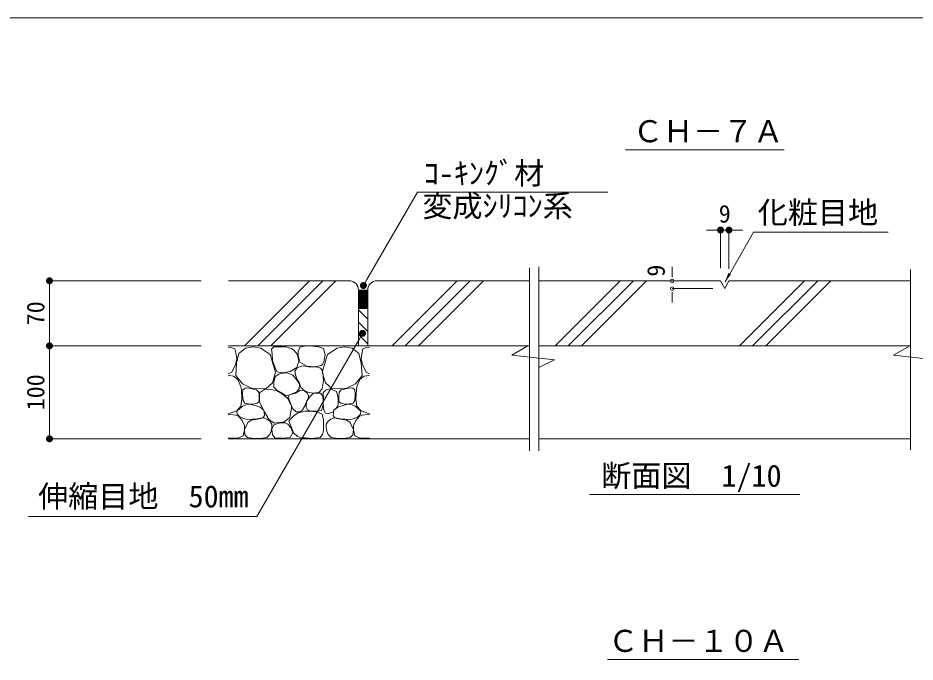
# Model space of a CAD drawing. Units: millimetres at full size, sheet at 1:10. Extents: x 3369 to 6107, y 2143 to 4010.
# Drawn here: x 4287 to 5253, y 3262 to 3955 of the extents above; entities that cross this region are included whole.
import ezdxf
from ezdxf.enums import TextEntityAlignment as Align

# ---------------------------------------------------------------- set-up
doc = ezdxf.new("R2010")
doc.units = ezdxf.units.MM
doc.header["$LTSCALE"] = 10
for name, color, linetype, lineweight in [('_0-0_', 7, 'Continuous', 13), ('ハッチ', 4, 'Continuous', 13), ('寸法', 1, 'Continuous', 13), ('本体', 7, 'Continuous', 13)]:
    doc.layers.add(name, color=color, linetype=linetype, lineweight=lineweight)
doc.styles.add('ＭＳ ゴシック', font='')
doc.styles.get('ＭＳ ゴシック').set_extended_font_data('MS Gothic')

# ---------------------------------------------------------------- blocks, each defined once
blk = doc.blocks.new('filled_dot')
at = {"color": 0, "linetype": 'Continuous', "lineweight": -2, "const_width": 1.25}
blk.add_lwpolyline([(-0.625, 0, 1), (0.625, 0, 1)], format="xyb", close=True, dxfattribs=at)
blk = doc.blocks.new('filled_arrow')
at = {"color": 0, "linetype": 'Continuous', "lineweight": -2}
blk.add_solid([(7.5, 1.25), (0, 0), (7.5, -1.25)], dxfattribs=at)

msp = doc.modelspace()

# ---------------------------------------------------------------- hatches: boundary and pattern name
at = {"layer": 'ハッチ'}
h = msp.add_hatch(dxfattribs=at)
h.set_pattern_fill('USER', color=256, style=0, pattern_type=2)
h.set_pattern_definition([(135, (0, -84.59), (-6.62913, -6.62913), [])])
h.paths.add_polyline_path([(4653.74, 3602.05), (4663.74, 3602.05), (4663.74, 3662.05), (4653.74, 3662.05)])

# ---------------------------------------------------------------- linework, layer by layer
at = {"layer": '_0-0_', "color": 6}
msp.add_lwpolyline([(6107.41, 2142.96), (6107.41, 3954.78), (3369.28, 3954.78), (3369.28, 2142.96)], close=True, dxfattribs=at)
at = {"layer": 'ハッチ'}
for p, q in [((4531.22, 3602.05), (4601.22, 3672.05)), ((4545.36, 3602.05), (4615.36, 3672.05)), ((4559.5, 3602.05), (4629.5, 3672.05)), ((4690.01, 3602.05), (4760.01, 3672.05)), ((4704.15, 3602.05), (4774.15, 3672.05)), ((4718.29, 3602.05), (4788.29, 3672.05)), ((4865.38, 3602.05), (4935.38, 3672.05)), ((4879.52, 3602.05), (4949.52, 3672.05)), ((4893.67, 3602.05), (4963.67, 3672.05)), ((5063.73, 3602.05), (5133.73, 3672.05)), ((5077.87, 3602.05), (5147.87, 3672.05)), ((5092.01, 3602.05), (5162.01, 3672.05))]:
    msp.add_line(p, q, dxfattribs=at)
for points in [[(4521.37, 3581.84), (4522.77, 3588.02), (4522.21, 3593.07), (4520.81, 3598.69), (4516.59, 3600.37), (4513.74, 3600.73)], [(4658.1, 3581.84), (4656.7, 3588.02), (4657.26, 3593.07), (4658.66, 3598.69), (4662.88, 3600.37), (4665.73, 3600.73)], [(4513.74, 3571.92), (4517.44, 3573.69), (4521.37, 3581.84)], [(4665.73, 3571.92), (4662.03, 3573.69), (4658.1, 3581.84)], [(4527.27, 3557.97), (4524.18, 3565.83), (4519.4, 3569.48), (4514.63, 3570.04), (4513.74, 3569.81)], [(4652.2, 3557.97), (4655.29, 3565.83), (4660.07, 3569.48), (4664.84, 3570.04), (4665.73, 3569.81)], [(4513.74, 3529.03), (4522.77, 3532.13), (4527.27, 3537.19), (4528.37, 3544.63), (4527.83, 3555.16), (4527.27, 3557.97)], [(4665.73, 3529.03), (4656.7, 3532.13), (4652.2, 3537.19), (4651.1, 3544.63), (4651.64, 3555.16), (4652.2, 3557.97)], [(4513.74, 3502.67), (4517.17, 3502.6), (4524.12, 3502.77), (4529.58, 3505.25), (4531.07, 3511.37), (4531.07, 3516.49), (4528.59, 3521.62), (4524.95, 3526.08), (4521.81, 3527.57), (4515.85, 3528.06), (4513.74, 3527.7)], [(4665.73, 3502.67), (4662.3, 3502.6), (4655.35, 3502.77), (4649.89, 3505.25), (4648.4, 3511.37), (4648.4, 3516.49), (4650.88, 3521.62), (4654.52, 3526.08), (4657.66, 3527.57), (4663.62, 3528.06), (4665.73, 3527.7)]]:
    msp.add_lwpolyline(points, dxfattribs=at)
for points in [[(4540.53, 3601.09), (4532.35, 3599.64), (4525.13, 3593.87), (4522.72, 3583.29), (4521.76, 3570.31), (4528.98, 3561.17), (4538.6, 3556.36), (4554, 3555.88), (4561.22, 3562.13), (4564.59, 3573.67), (4558.81, 3592.91), (4548.71, 3599.64)], [(4582.34, 3598.85), (4576.03, 3601.12), (4562.66, 3601.12), (4560.14, 3598.6), (4560.9, 3593.3), (4561.4, 3586.24), (4564.68, 3577.17), (4566.45, 3574.14), (4572, 3572.88), (4580.32, 3574.39), (4587.64, 3578.93), (4589.65, 3585.99), (4587.89, 3593.05), (4584.61, 3597.08)], [(4616.67, 3584.72), (4618.1, 3592.43), (4616.1, 3599.29), (4610.96, 3601), (4601.61, 3601.88), (4595.9, 3601.66), (4590.84, 3600.56), (4589.08, 3595.72), (4589.08, 3591.55), (4590.84, 3584.51), (4598.1, 3580.34), (4606.23, 3579.46), (4613.71, 3580.78), (4615.25, 3582.1)], [(4638.94, 3601.09), (4647.12, 3599.64), (4654.34, 3593.87), (4656.75, 3583.29), (4657.71, 3570.31), (4650.49, 3561.17), (4640.87, 3556.36), (4625.47, 3555.88), (4618.25, 3562.13), (4614.88, 3573.67), (4620.66, 3592.91), (4630.76, 3599.64)], [(4586.94, 3566.3), (4583.01, 3570.62), (4577.04, 3572.88), (4570.23, 3572.38), (4568.21, 3571.62), (4564.18, 3569.1), (4562.66, 3562.8), (4562.92, 3557.76), (4565.94, 3554.23), (4572.25, 3550.7), (4576.03, 3548.43), (4580.82, 3549.69), (4587.64, 3552.72), (4589.88, 3556.3), (4590.27, 3560.22), (4588.51, 3563.55)], [(4615.79, 3571.01), (4614.61, 3575.91), (4612.84, 3577.87), (4609.9, 3579.05), (4600.48, 3579.44), (4596.36, 3580.03), (4594.39, 3580.62), (4590.47, 3579.44), (4587.52, 3577.87), (4585.17, 3574.93), (4585.95, 3571.01), (4587.33, 3566.5), (4590.47, 3561.79), (4591.84, 3557.28), (4596.36, 3553.35), (4600.67, 3551.79), (4605.58, 3551.2), (4611.47, 3552.37), (4614.81, 3555.9), (4616.1, 3564.54), (4615.79, 3569.24)], [(4546.79, 3543.96), (4546.79, 3548.01), (4546.46, 3552.06), (4544.26, 3554.6), (4537.66, 3556.12), (4533.95, 3556.96), (4531.75, 3556.46), (4529.55, 3554.77), (4529.21, 3549.7), (4529.72, 3543.28), (4531.54, 3540.22), (4535.23, 3539.6), (4540.31, 3539.3), (4544.77, 3540.22), (4546.96, 3542.1)], [(4565.49, 3553.76), (4560.43, 3555.16), (4556.49, 3555.44), (4552.84, 3555.16), (4547.5, 3551.51), (4547.5, 3541.4), (4552.84, 3531.01), (4557.9, 3522.59), (4563.52, 3518.94), (4573.92, 3520.34), (4580.1, 3525.11), (4582.06, 3536.91), (4577.29, 3545.61), (4571.11, 3550.67)], [(4600.16, 3548.59), (4598.6, 3551.12), (4595.29, 3553.85), (4591.38, 3554.43), (4586.12, 3551.12), (4579.68, 3549.37), (4578.31, 3546.83), (4580.07, 3542.35), (4583.19, 3534.35), (4586.9, 3531.04), (4590.99, 3531.04), (4593.72, 3533.38), (4596.26, 3537.47), (4598.6, 3543.52), (4599.97, 3546.05)], [(4631.25, 3536.75), (4631.82, 3538.46), (4631.82, 3546.17), (4630.11, 3553.03), (4623.25, 3555.88), (4618.96, 3554.74), (4615.82, 3551.88), (4616.32, 3544.28), (4615.98, 3539.21), (4616.49, 3532.79), (4618.31, 3529.73), (4622.01, 3529.12), (4626.11, 3530.75), (4627.53, 3533.32), (4629.54, 3534.47)], [(4632.68, 3543.96), (4632.68, 3548.01), (4633.01, 3552.06), (4635.21, 3554.6), (4641.81, 3556.12), (4645.52, 3556.96), (4647.72, 3556.46), (4649.92, 3554.77), (4650.26, 3549.7), (4649.75, 3543.28), (4647.93, 3540.22), (4644.24, 3539.6), (4639.16, 3539.3), (4634.7, 3540.22), (4632.51, 3542.1)], [(4615.97, 3544.49), (4615.19, 3548.59), (4613.04, 3551.12), (4610.7, 3551.12), (4605.04, 3550.73), (4601.14, 3546.83), (4598.02, 3542.35), (4597.63, 3536.11), (4598.99, 3533.38), (4601.53, 3532.21), (4608.16, 3531.82), (4614.01, 3532.4), (4615.97, 3538.64)], [(4551.7, 3525.15), (4552.77, 3527.15), (4552.16, 3532.68), (4548, 3536.22), (4544.77, 3537.3), (4537.54, 3539.14), (4532.62, 3538.53), (4529.23, 3537.3), (4526.62, 3534.99), (4523.08, 3531.92), (4523.39, 3528.69), (4526.62, 3525.46), (4531.39, 3523.46), (4534.62, 3522.69), (4544.93, 3523.46), (4550.31, 3524.54)], [(4627.77, 3525.15), (4626.7, 3527.15), (4627.31, 3532.68), (4631.47, 3536.22), (4634.7, 3537.3), (4641.93, 3539.14), (4646.85, 3538.53), (4650.24, 3537.3), (4652.85, 3534.99), (4656.39, 3531.92), (4656.08, 3528.69), (4652.85, 3525.46), (4648.08, 3523.46), (4644.85, 3522.69), (4634.54, 3523.46), (4629.16, 3524.54)], [(4560.44, 3517.88), (4558.3, 3520.97), (4555.44, 3523.11), (4551.64, 3524.53), (4545.21, 3523.11), (4538.31, 3521.92), (4534.74, 3519.54), (4531.17, 3511.69), (4531.65, 3506.46), (4534.51, 3503.37), (4541.64, 3502.42), (4550.13, 3502.65), (4555.21, 3503.37), (4558.3, 3506.7), (4559.82, 3510.29), (4560.44, 3514.31)], [(4616.1, 3511.07), (4616.1, 3522.39), (4614.59, 3528.43), (4609.9, 3530.85), (4602.96, 3531.6), (4596.16, 3531.9), (4588.15, 3529.49), (4584.53, 3527.07), (4581.05, 3523.6), (4578.94, 3521.19), (4581.05, 3516.05), (4583.77, 3508.51), (4588.3, 3504.58), (4591.63, 3503.22), (4596.91, 3502.92), (4603.71, 3502.47), (4612.47, 3503.53), (4615.04, 3506.7)], [(4619.03, 3517.88), (4621.17, 3520.97), (4624.03, 3523.11), (4627.83, 3524.53), (4634.26, 3523.11), (4641.16, 3521.92), (4644.73, 3519.54), (4648.3, 3511.69), (4647.82, 3506.46), (4644.96, 3503.37), (4637.83, 3502.42), (4629.34, 3502.65), (4624.26, 3503.37), (4621.17, 3506.7), (4619.65, 3510.29), (4619.03, 3514.31)], [(4574.95, 3519.07), (4569.48, 3519.07), (4562.82, 3517.16), (4560.68, 3512.41), (4561.15, 3506.46), (4564.25, 3502.9), (4571.86, 3502.9), (4580.19, 3503.61), (4583.04, 3508.37), (4581.14, 3514.31), (4577.81, 3517.64)]]:
    msp.add_lwpolyline(points, close=True, dxfattribs=at)
at = {"layer": '寸法', "color": 3}
for p, q in [((4940.93, 3813.08), (5111.91, 3813.08)), ((4902.29, 3442.05), (5128.67, 3442.05)), ((4921.58, 3264.52), (5127.67, 3264.52))]:
    msp.add_line(p, q, dxfattribs=at)
at = {"layer": '寸法'}
for p, q in [((4717.14, 3767.43), (4922.2, 3767.43)), ((5028.33, 3726.63), (5067.42, 3726.63)), ((5043.33, 3685.73), (5043.33, 3726.63)), ((5052.42, 3684.87), (5052.42, 3726.63)), ((5078.89, 3724.17), (5223.76, 3724.17)), ((4991.35, 3679.55), (4991.35, 3687.05)), ((4991.35, 3675.8), (4991.35, 3679.55)), ((4321.39, 3672.05), (4321.39, 3602.05)), ((4484.68, 3672.05), (4321.39, 3672.05)), ((5009, 3672.05), (4991.35, 3672.05)), ((5034.91, 3663.63), (4991.35, 3663.63)), ((4991.35, 3659.88), (4991.35, 3656.13)), ((4991.35, 3656.13), (4991.35, 3648.63)), ((4484.68, 3602.05), (4321.39, 3602.05)), ((4321.39, 3602.05), (4321.39, 3502.05)), ((4484.68, 3602.05), (4321.39, 3602.05)), ((4484.68, 3502.05), (4321.39, 3502.05)), ((4544.39, 3418.45), (4298.66, 3418.45))]:
    msp.add_line(p, q, dxfattribs=at)
for points in [[(4659.12, 3666.94), (4662.87, 3673.44), (4717.14, 3767.43)], [(5048.17, 3670.96), (5053.17, 3679.62), (5078.89, 3724.17)], [(4658.17, 3615.52), (4654.42, 3609.03), (4544.39, 3418.45)]]:
    msp.add_lwpolyline(points, dxfattribs=at)
for centre, start, end in [((4991.35, 3672.05), 90, 270), ((4991.35, 3672.05), 270, 90), ((4991.35, 3663.63), 90, 270), ((4991.35, 3663.63), 270, 90)]:
    msp.add_arc(centre, 1.88, start, end, dxfattribs=at)
at = {"layer": '本体'}
for p, q in [((4847.85, 3687.02), (4847.85, 3489.28)), ((4837.85, 3686.02), (4837.85, 3489.28)), ((5247.85, 3684.02), (5247.85, 3490.28)), ((4643.74, 3672.05), (4513.85, 3672.05)), ((4673.74, 3672.05), (4837.75, 3672.05)), ((4653.74, 3662.05), (4663.74, 3662.05)), ((4653.74, 3602.05), (4653.74, 3662.05)), ((4653.74, 3661.05), (4663.74, 3661.05)), ((4653.74, 3660.05), (4663.74, 3660.05)), ((4653.74, 3659.05), (4663.74, 3659.05)), ((4653.74, 3658.05), (4663.74, 3658.05)), ((4663.74, 3602.05), (4663.74, 3662.05)), ((4653.74, 3657.05), (4663.74, 3657.05)), ((4653.74, 3656.05), (4663.74, 3656.05)), ((4653.74, 3655.05), (4663.74, 3655.05)), ((4653.74, 3654.05), (4663.74, 3654.05)), ((4653.74, 3653.05), (4663.74, 3653.05)), ((4653.74, 3652.05), (4663.74, 3652.05)), ((4653.74, 3651.05), (4663.74, 3651.05)), ((4653.74, 3650.05), (4663.74, 3650.05)), ((4653.74, 3649.05), (4663.74, 3649.05)), ((4653.74, 3648.05), (4663.74, 3648.05)), ((4653.74, 3647.05), (4663.74, 3647.05)), ((4653.74, 3646.05), (4663.74, 3646.05)), ((4653.74, 3645.05), (4663.74, 3645.05)), ((4653.74, 3644.05), (4663.74, 3644.05)), ((4653.74, 3643.05), (4663.74, 3643.05)), ((4653.74, 3642.05), (4663.74, 3642.05)), ((4513.85, 3602.05), (4837.85, 3602.05)), ((4835.92, 3602.11), (4818.94, 3592.13)), ((4847.85, 3602.05), (5247.85, 3602.05)), ((5246.4, 3601.86), (5229.42, 3591.88)), ((4818.94, 3592.13), (4864.7, 3587.04)), ((5229.42, 3591.88), (5275.17, 3586.79)), ((4864.88, 3587.14), (4847.85, 3578.62)), ((4513.85, 3502.05), (4837.85, 3502.05)), ((4847.85, 3502.05), (5247.85, 3502.05))]:
    msp.add_line(p, q, dxfattribs=at)
msp.add_lwpolyline([(4847.85, 3672.05), (5043.33, 3672.05), (5047.84, 3663.63), (5052.42, 3672.05), (5247.85, 3672.05)], dxfattribs=at)
for centre, start, end in [((4643.74, 3662.05), 0, 90), ((4673.74, 3662.05), 90, 180)]:
    msp.add_arc(centre, 10, start, end, dxfattribs=at)

# ---------------------------------------------------------------- block references
at = {"layer": '寸法'}
for name, p, xscale, yscale, rotation in [('filled_dot', (5043.33, 3726.63), 3, 3, 180), ('filled_arrow', (5048.17, 3670.96), 1.33, 1.33, 60), ('filled_dot', (4321.39, 3672.05), 3, 3, 270), ('filled_dot', (4659.12, 3666.94), 3, 3, 60), ('filled_dot', (4658.17, 3615.52), 3, 3, 240), ('filled_dot', (4321.39, 3602.05), 3, 3, 90), ('filled_dot', (4321.39, 3602.05), 3, 3, 270), ('filled_dot', (4321.39, 3502.05), 3, 3, 90)]:
    msp.add_blockref(name, p, dxfattribs=dict(at, xscale=xscale, yscale=yscale, rotation=rotation))
at = {"layer": '寸法', "xscale": 3, "yscale": 3}
msp.add_blockref('filled_dot', (5052.42, 3726.63), dxfattribs=at)

# ---------------------------------------------------------------- texts
at = {"layer": '_0-0_', "color": 3, "style": 'ＭＳ ゴシック'}
for s, p in [('ｺ-ｷﾝｸﾞ材', (4724.07, 3768.77)), ('変成ｼﾘｺﾝ系', (4722.5, 3733.68)), ('化粧目地', (5083.36, 3726.57)), ('伸縮目地\u300050mm', (4309.14, 3421.15))]:
    msp.add_text(s, height=23.74, dxfattribs=at).set_placement(p, align=Align.BOTTOM_LEFT)
at = {"layer": '寸法', "color": 3, "style": 'ＭＳ ゴシック'}
for s, p in [('ＣＨ－７Ａ', (4949.03, 3813.93)), ('断面図\u30001/10', (4914.86, 3443.34)), ('ＣＨ－１０Ａ', (4922.5, 3265.68))]:
    msp.add_text(s, height=23.74, dxfattribs=at).set_placement(p, align=Align.BOTTOM_LEFT)
at = {"layer": '寸法', "style": 'ＭＳ ゴシック'}
msp.add_text('9', height=18.99, dxfattribs=at).set_placement((5047.88, 3744.13), align=Align.MIDDLE_CENTER)
at = {"layer": '寸法', "color": 3, "style": 'ＭＳ ゴシック'}
msp.add_text('9', height=18.99, rotation=90, dxfattribs=at).set_placement((4973.85, 3682.94), align=Align.MIDDLE_CENTER)
at = {"layer": '寸法', "style": 'ＭＳ ゴシック'}
for s, p in [('70', (4306.39, 3637.05)), ('100', (4306.39, 3552.05))]:
    msp.add_text(s, height=18.99, rotation=90, dxfattribs=at).set_placement(p, align=Align.MIDDLE_CENTER)

doc.saveas('drawing.dxf')
